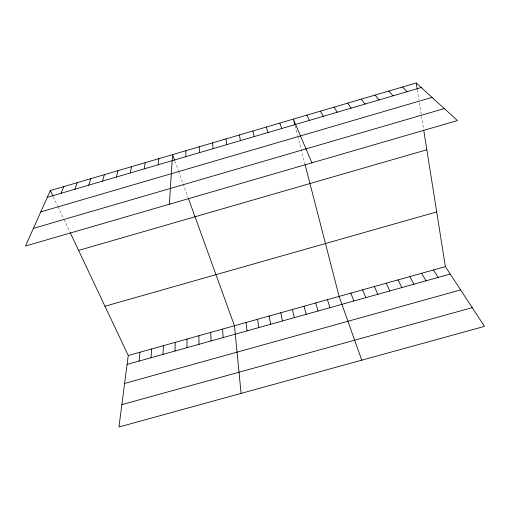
<?xml version="1.0" encoding="UTF-8"?>
<svg xmlns="http://www.w3.org/2000/svg" width="510" height="510" viewBox="0 0 510 510"><rect width="100%" height="100%" fill="white"/><g stroke="black" fill="none" stroke-linecap="round" stroke-linejoin="round"><path stroke-width="0.38" stroke-dasharray="2.55 1.91" d="M53.257 196.796L57.56 205.9M57.898 206.614L63.629 218.752M63.967 219.453L69.902 232.024M174.904 161.096L178.322 170.544M178.589 171.29L188.133 197.67M295.06 125.83L297.547 135.462M297.738 136.189L304.859 163.755M417.333 89.945L418.92 99.928M419.398 102.956L423.581 129.266"/><path stroke-width="0.76" d="M186.985 347.673L187.049 339.035M185.774 156.678L185.876 150.711M174.962 351.033L175.249 342.337M162.964 354.386L163.468 345.64M169.345 204.236L172.558 154.626L174.643 160.376M150.986 357.739L151.712 348.936M139.026 361.086L139.969 352.231M158.183 164.775L158.871 158.648M70.227 232.713L128.252 355.515L118.938 427.017L484.5 326.381L445.383 266.622L423.702 130.031M144.222 168.874L145.203 162.664M130.286 172.966L131.567 166.674M116.382 177.047L117.963 170.678M102.51 181.12L104.378 174.669M88.663 185.187L90.825 178.659M74.843 189.242L77.29 182.631M61.053 193.29L63.788 186.603M50.311 190.568L25.5 246.018L457.444 120.558L416.23 82.983L50.311 190.568L52.932 196.101M47.29 197.332L421.241 87.548M40.762 211.911L432.046 97.404M33.386 228.391L444.299 108.573M78.591 250.416L426.832 149.768M104.971 306.236L436.694 211.905M128.252 355.515L445.383 266.622M127.092 364.42L450.241 274.042M124.612 383.443L460.632 289.916M121.852 404.653L472.234 307.651M402.466 87.031L407.165 91.685M388.728 91.073L393.121 95.803M375.022 95.102L379.102 99.922M361.341 99.125L365.115 104.027M347.686 103.141L351.154 108.126M334.056 107.145L337.218 112.219M433.5 269.949L438.122 277.434M421.63 273.277L426.028 280.812M320.452 111.142L323.315 116.299M409.785 276.599L413.954 284.191M397.959 279.913L401.899 287.563M306.873 115.139L309.436 120.373M386.147 283.222L389.863 290.929M374.365 286.531L377.846 294.289M311.903 162.83L293.327 119.117L294.869 125.084M362.597 289.827L365.855 297.642M350.848 293.116L353.883 300.996M279.805 123.095L281.762 128.494M188.388 198.39L234.453 325.743L241.083 393.395M361.73 360.181L339.118 296.406L305.05 164.5M327.414 299.689L330.002 307.67M266.309 127.066L267.973 132.549M315.728 302.965L318.087 311.004M304.056 306.236L306.198 314.332M252.839 131.025L254.203 136.591M292.409 309.5L294.327 317.647M280.78 312.757L282.476 320.962M239.394 134.978L240.465 140.62M269.172 316.015L270.651 324.271M416.23 82.983L417.212 89.173M257.575 319.266L258.838 327.573M225.975 138.924L226.752 144.649M246.005 322.505L247.05 330.875M212.581 142.857L213.065 148.665M222.57 329.077L223.176 337.55M210.713 332.399L211.089 340.929M199.219 146.791L199.404 152.675M198.874 335.72L199.027 344.301"/></g></svg>
